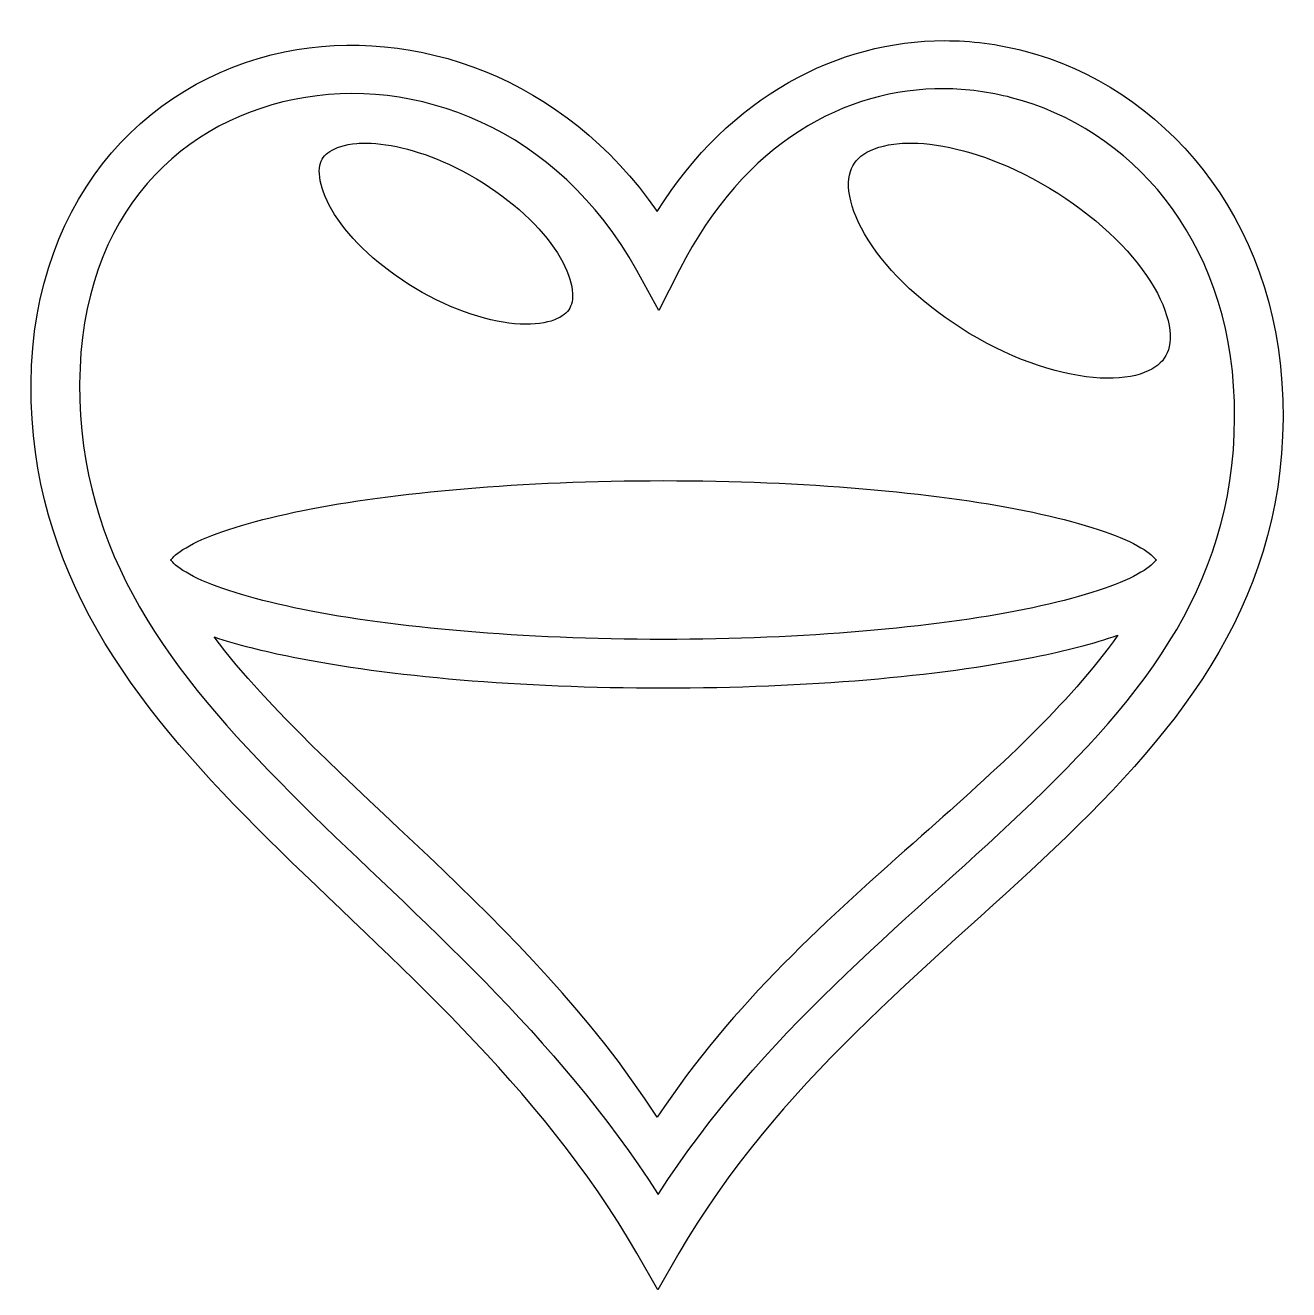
# Model space of a CAD drawing. Header units: centimetres. Extents: x -10.1 to 10.5, y -10.3 to 10.2.
import ezdxf

# ---------------------------------------------------------------- set-up
doc = ezdxf.new("R2010")
doc.units = ezdxf.units.CM
doc.header["$MEASUREMENT"] = 0
doc.layers.add('Layer 1', color=7, linetype='Continuous')

msp = doc.modelspace()

# ---------------------------------------------------------------- linework, layer by layer
at = {"layer": 'Layer 1'}
for points, knots in [([(4.86112, 9.99777), (3.14151, 9.99389), (1.38117, 9.11115), (0.19633, 7.22257), (0.19633, 7.22257), (-1.30358, 9.40126), (-3.73744, 10.24728), (-5.85477, 9.81464), (-5.85477, 9.81464), (-8.14985, 9.34573), (-10.06242, 7.32901), (-9.96488, 4.13512), (-9.96488, 4.13512), (-9.87338, 1.14212), (-8.15048, -0.96122), (-6.11705, -2.97145), (-6.11705, -2.97145), (-4.0835, -4.98177), (-1.7202, -6.94367), (-0.13046, -9.69724), (-0.13046, -9.69724), (-0.13046, -9.69724), (0.21084, -10.28898), (0.21084, -10.28898), (0.21084, -10.28898), (0.21084, -10.28898), (0.55215, -9.69736), (0.55215, -9.69736), (0.55215, -9.69736), (2.13556, -6.95467), (4.57514, -5.08524), (6.65069, -3.11646), (6.65069, -3.11646), (8.7262, -1.14764), (10.45285, 0.98235), (10.35747, 4.15878), (10.35747, 4.15878), (10.26748, 7.15852), (8.39396, 9.24997), (6.15125, 9.83315), (6.15125, 9.83315), (5.73075, 9.94249), (5.29726, 9.99887), (4.86116, 9.99786), (4.86116, 9.99786), (4.86116, 9.99786), (4.86112, 9.99777), (4.86112, 9.99777)], [0, 0, 0, 0, 0.07692308, 0.07692308, 0.07692308, 0.07692308, 0.15384615, 0.15384615, 0.15384615, 0.15384615, 0.23076923, 0.23076923, 0.23076923, 0.23076923, 0.30769231, 0.30769231, 0.30769231, 0.30769231, 0.38461538, 0.38461538, 0.38461538, 0.38461538, 0.46153846, 0.46153846, 0.46153846, 0.46153846, 0.53846154, 0.53846154, 0.53846154, 0.53846154, 0.61538462, 0.61538462, 0.61538462, 0.61538462, 0.69230769, 0.69230769, 0.69230769, 0.69230769, 0.76923077, 0.76923077, 0.76923077, 0.76923077, 0.84615385, 0.84615385, 0.84615385, 0.84615385, 1, 1, 1, 1]), ([(4.85859, 9.21632), (5.22773, 9.21379), (5.59493, 9.16433), (5.95226, 9.07139), (5.95226, 9.07139), (7.85813, 8.57579), (9.49015, 6.82194), (9.57082, 4.13508), (9.57082, 4.13508), (9.65743, 1.24982), (8.13964, -0.61839), (6.10904, -2.54458), (6.10904, -2.54458), (4.21182, -4.34422), (1.88065, -6.14134), (0.2121, -8.74327), (0.2121, -8.74327), (-1.44367, -6.13518), (-3.6962, -4.25618), (-5.56221, -2.4115), (-5.56221, -2.4115), (-7.55941, -0.43707), (-9.0942, 1.45446), (-9.17685, 4.15882), (-9.17685, 4.15882), (-9.26472, 7.03889), (-7.65475, 8.64233), (-5.6966, 9.04241), (-5.6966, 9.04241), (-3.73845, 9.44246), (-1.42338, 8.59037), (-0.13304, 6.2659), (-0.13304, 6.2659), (-0.13304, 6.2659), (0.22539, 5.61757), (0.22539, 5.61757), (0.22539, 5.61757), (0.22539, 5.61757), (0.56273, 6.27771), (0.56273, 6.27771), (0.56273, 6.27771), (1.62009, 8.35356), (3.25874, 9.22762), (4.85859, 9.21636), (4.85859, 9.21636), (4.85859, 9.21636), (4.85859, 9.21632), (4.85859, 9.21632)], [0, 0, 0, 0, 0.07692308, 0.07692308, 0.07692308, 0.07692308, 0.15384615, 0.15384615, 0.15384615, 0.15384615, 0.23076923, 0.23076923, 0.23076923, 0.23076923, 0.30769231, 0.30769231, 0.30769231, 0.30769231, 0.38461538, 0.38461538, 0.38461538, 0.38461538, 0.46153846, 0.46153846, 0.46153846, 0.46153846, 0.53846154, 0.53846154, 0.53846154, 0.53846154, 0.61538462, 0.61538462, 0.61538462, 0.61538462, 0.69230769, 0.69230769, 0.69230769, 0.69230769, 0.76923077, 0.76923077, 0.76923077, 0.76923077, 0.84615385, 0.84615385, 0.84615385, 0.84615385, 1, 1, 1, 1]), ([(-4.51998, 8.33353), (-4.57543, 8.33425), (-4.62814, 8.33226), (-4.67811, 8.32822), (-4.67811, 8.32822), (-4.87782, 8.3122), (-5.02642, 8.261), (-5.11822, 8.19906), (-5.11822, 8.19906), (-5.20998, 8.13716), (-5.25349, 8.07534), (-5.27761, 7.96979), (-5.27761, 7.96979), (-5.32602, 7.7587), (-5.21056, 7.36215), (-4.87309, 6.94195), (-4.87309, 6.94195), (-4.53575, 6.52179), (-4.00654, 6.09302), (-3.38802, 5.7876), (-3.38802, 5.7876), (-2.76954, 5.48218), (-2.1837, 5.36423), (-1.78437, 5.39628), (-1.78437, 5.39628), (-1.58458, 5.41222), (-1.43594, 5.46476), (-1.34414, 5.52671), (-1.34414, 5.52671), (-1.25242, 5.58861), (-1.20891, 5.65043), (-1.18475, 5.75598), (-1.18475, 5.75598), (-1.13638, 5.96707), (-1.25188, 6.36362), (-1.58931, 6.78382), (-1.58931, 6.78382), (-1.92665, 7.20398), (-2.45586, 7.6314), (-3.07438, 7.93686), (-3.07438, 7.93686), (-3.61556, 8.20404), (-4.13178, 8.32818), (-4.5199, 8.33345), (-4.5199, 8.33345), (-4.5199, 8.33345), (-4.51998, 8.33353), (-4.51998, 8.33353)], [0, 0, 0, 0, 0.07692308, 0.07692308, 0.07692308, 0.07692308, 0.15384615, 0.15384615, 0.15384615, 0.15384615, 0.23076923, 0.23076923, 0.23076923, 0.23076923, 0.30769231, 0.30769231, 0.30769231, 0.30769231, 0.38461538, 0.38461538, 0.38461538, 0.38461538, 0.46153846, 0.46153846, 0.46153846, 0.46153846, 0.53846154, 0.53846154, 0.53846154, 0.53846154, 0.61538462, 0.61538462, 0.61538462, 0.61538462, 0.69230769, 0.69230769, 0.69230769, 0.69230769, 0.76923077, 0.76923077, 0.76923077, 0.76923077, 0.84615385, 0.84615385, 0.84615385, 0.84615385, 1, 1, 1, 1]), ([(4.33529, 8.33479), (4.26487, 8.33576), (4.19765, 8.3334), (4.13373, 8.32821), (4.13373, 8.32821), (3.87794, 8.30755), (3.68097, 8.24029), (3.55257, 8.15296), (3.55257, 8.15296), (3.42417, 8.06567), (3.35531, 7.9681), (3.32065, 7.81562), (3.32065, 7.81562), (3.25133, 7.51062), (3.41072, 6.99701), (3.83459, 6.46498), (3.83459, 6.46498), (4.25838, 5.93282), (4.91713, 5.39619), (5.68732, 5.01272), (5.68732, 5.01272), (6.45752, 4.62933), (7.18926, 4.47858), (7.70084, 4.51995), (7.70084, 4.51995), (7.95663, 4.54061), (8.15225, 4.60787), (8.28065, 4.6952), (8.28065, 4.6952), (8.40905, 4.78249), (8.47926, 4.88006), (8.51384, 5.03254), (8.51384, 5.03254), (8.58321, 5.3375), (8.4225, 5.84976), (7.99867, 6.38192), (7.99867, 6.38192), (7.5748, 6.91408), (6.9174, 7.45067), (6.1472, 7.83406), (6.1472, 7.83406), (5.47336, 8.16959), (4.82861, 8.32818), (4.33537, 8.33485), (4.33537, 8.33485), (4.33537, 8.33485), (4.33529, 8.33479), (4.33529, 8.33479)], [0, 0, 0, 0, 0.07692308, 0.07692308, 0.07692308, 0.07692308, 0.15384615, 0.15384615, 0.15384615, 0.15384615, 0.23076923, 0.23076923, 0.23076923, 0.23076923, 0.30769231, 0.30769231, 0.30769231, 0.30769231, 0.38461538, 0.38461538, 0.38461538, 0.38461538, 0.46153846, 0.46153846, 0.46153846, 0.46153846, 0.53846154, 0.53846154, 0.53846154, 0.53846154, 0.61538462, 0.61538462, 0.61538462, 0.61538462, 0.69230769, 0.69230769, 0.69230769, 0.69230769, 0.76923077, 0.76923077, 0.76923077, 0.76923077, 0.84615385, 0.84615385, 0.84615385, 0.84615385, 1, 1, 1, 1]), ([(0.30036, 2.85169), (-1.99653, 2.85169), (-4.07701, 2.66371), (-5.55837, 2.36676), (-5.55837, 2.36676), (-6.29901, 2.2182), (-6.89155, 2.03954), (-7.26617, 1.86201), (-7.26617, 1.86201), (-7.4534, 1.77325), (-7.58433, 1.68225), (-7.6483, 1.61954), (-7.6483, 1.61954), (-7.67908, 1.58939), (-7.69148, 1.57168), (-7.69705, 1.56287), (-7.69705, 1.56287), (-7.69157, 1.5538), (-7.67917, 1.53512), (-7.64835, 1.50489), (-7.64835, 1.50489), (-7.58438, 1.44223), (-7.45353, 1.35254), (-7.26618, 1.26377), (-7.26618, 1.26377), (-6.8916, 1.08616), (-6.29906, 0.90753), (-5.55838, 0.75902), (-5.55838, 0.75902), (-4.07702, 0.46203), (-1.99662, 0.27282), (0.30031, 0.27282), (0.30031, 0.27282), (2.5972, 0.27282), (4.67768, 0.46203), (6.15904, 0.75902), (6.15904, 0.75902), (6.89968, 0.90754), (7.49222, 1.08616), (7.86684, 1.26377), (7.86684, 1.26377), (8.05407, 1.35249), (8.185, 1.44214), (8.24897, 1.50489), (8.24897, 1.50489), (8.27975, 1.53508), (8.29215, 1.5538), (8.29772, 1.56287), (8.29772, 1.56287), (8.29224, 1.57164), (8.2798, 1.58935), (8.24902, 1.6195), (8.24902, 1.6195), (8.18505, 1.6822), (8.0542, 1.7732), (7.86685, 1.86197), (7.86685, 1.86197), (7.49227, 2.0395), (6.89973, 2.21816), (6.15905, 2.36672), (6.15905, 2.36672), (4.67769, 2.66367), (2.59729, 2.85165), (0.30036, 2.85165), (0.30036, 2.85165), (0.30036, 2.85165), (0.30036, 2.85169), (0.30036, 2.85169)], [0, 0, 0, 0, 0.05555556, 0.05555556, 0.05555556, 0.05555556, 0.11111111, 0.11111111, 0.11111111, 0.11111111, 0.16666667, 0.16666667, 0.16666667, 0.16666667, 0.22222222, 0.22222222, 0.22222222, 0.22222222, 0.27777778, 0.27777778, 0.27777778, 0.27777778, 0.33333333, 0.33333333, 0.33333333, 0.33333333, 0.38888889, 0.38888889, 0.38888889, 0.38888889, 0.44444444, 0.44444444, 0.44444444, 0.44444444, 0.5, 0.5, 0.5, 0.5, 0.55555556, 0.55555556, 0.55555556, 0.55555556, 0.61111111, 0.61111111, 0.61111111, 0.61111111, 0.66666667, 0.66666667, 0.66666667, 0.66666667, 0.72222222, 0.72222222, 0.72222222, 0.72222222, 0.77777778, 0.77777778, 0.77777778, 0.77777778, 0.83333333, 0.83333333, 0.83333333, 0.83333333, 0.88888889, 0.88888889, 0.88888889, 0.88888889, 1, 1, 1, 1]), ([(-7.69692, 1.56274), (-7.70295, 1.57252), (-7.70093, 1.57134), (-7.70093, 1.56274), (-7.70093, 1.56274), (-7.70093, 1.55418), (-7.70304, 1.55325), (-7.69697, 1.56274), (-7.69697, 1.56274), (-7.69697, 1.56274), (-7.69692, 1.56274), (-7.69692, 1.56274)], [0, 0, 0, 0, 0.25, 0.25, 0.25, 0.25, 0.5, 0.5, 0.5, 0.5, 1, 1, 1, 1]), ([(8.29781, 1.56274), (8.30388, 1.55325), (8.30182, 1.55418), (8.30182, 1.56274), (8.30182, 1.56274), (8.30182, 1.57134), (8.30384, 1.57252), (8.29786, 1.56274), (8.29786, 1.56274), (8.29786, 1.56274), (8.29781, 1.56274), (8.29781, 1.56274)], [0, 0, 0, 0, 0.25, 0.25, 0.25, 0.25, 0.5, 0.5, 0.5, 0.5, 1, 1, 1, 1]), ([(7.67718, 0.33987), (7.28923, 0.20662), (6.83374, 0.08981), (6.31334, -0.01459), (6.31334, -0.01459), (4.75616, -0.32676), (2.64, -0.51533), (0.3004, -0.51533), (0.3004, -0.51533), (-2.03921, -0.51533), (-4.15675, -0.32671), (-5.71381, -0.01454), (-5.71381, -0.01454), (-6.19819, 0.08257), (-6.62729, 0.1904), (-6.99732, 0.31226), (-6.99732, 0.31226), (-5.15049, -2.10607), (-1.96027, -4.16598), (0.20025, -7.48616), (0.20025, -7.48616), (1.42211, -5.63499), (3.0137, -4.22573), (4.49211, -2.91625), (4.49211, -2.91625), (5.72333, -1.82587), (6.86646, -0.79967), (7.67718, 0.33996), (7.67718, 0.33996), (7.67718, 0.33996), (7.67718, 0.33987), (7.67718, 0.33987)], [0, 0, 0, 0, 0.11111111, 0.11111111, 0.11111111, 0.11111111, 0.22222222, 0.22222222, 0.22222222, 0.22222222, 0.33333333, 0.33333333, 0.33333333, 0.33333333, 0.44444444, 0.44444444, 0.44444444, 0.44444444, 0.55555556, 0.55555556, 0.55555556, 0.55555556, 0.66666667, 0.66666667, 0.66666667, 0.66666667, 0.77777778, 0.77777778, 0.77777778, 0.77777778, 1, 1, 1, 1])]:
    msp.add_open_spline(points, degree=3, knots=knots, dxfattribs=at)

doc.saveas('drawing.dxf')
